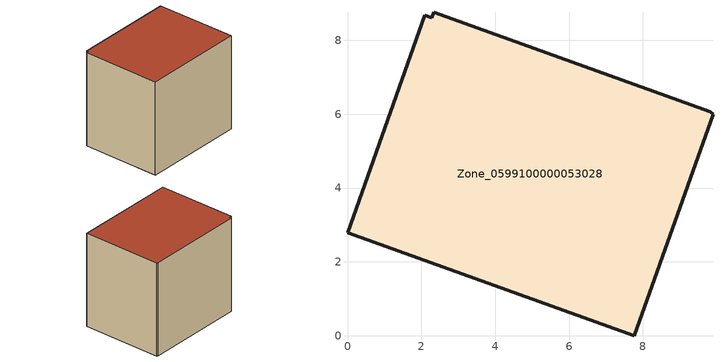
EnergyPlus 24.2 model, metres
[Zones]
Zone_0599100000053028
 floor ground (C_G): 2.1,8.68 2.28,8.61 2.34,8.76 9.82,6.06 9.9,6 7.77,0 0,2.79 z0.5
 wall outside (C_F): 2.28,8.61 2.1,8.68 0,2.79 7.77,0 9.9,6 9.82,6.06 2.34,8.76 2.28,8.61 z0.5:8.04
 roof outside (C_R): 9.82,6.06 2.34,8.76 2.28,8.61 2.1,8.68 0,2.79 7.77,0 9.9,6 z8.04
[BUILDING]
Pand.0599100000053028: North Axis=0; Terrain=City; Loads Convergence Tolerance Value=0.04; Temperature Convergence Tolerance Value=0.4; Solar Distribution=FullExterior; Maximum Number of Warmup Days=25; Minimum Number of Warmup Days=1
[Site:Location]
Rotterdam.The.Hague.AP_ZH_NLD Design_Conditions: Latitude=51.96; Longitude=4.45; Time Zone=1; Elevation=-4.5
[SITE:GROUNDTEMPERATURE:BUILDINGSURFACE]
18, 18, 18, 18, 18, 18, 18, 18, 18, 18, 18, 18
[MATERIAL] Thermal Absorptance=0.9; Solar Absorptance=0.7; Visible Absorptance=0.7
Name | Roughness | Thickness | Conductivity | Density | Specific Heat
G.TC.1965-1974 | MediumSmooth | 0.15 | 0.882353 | 540 | 1210
F.TC.1965-1974 | Rough | 0.3 | 0.697674 | 1920 | 840
R.TC.1965-1974 | MediumRough | 0.2 | 0.232558 | 1500 | 1000
[CONSTRUCTION]
C_G: G.TC.1965-1974
C_F: F.TC.1965-1974
C_R: R.TC.1965-1974
[ZONE]
Zone_0599100000053028: Type=1; Multiplier=1; Ceiling Height=Autocalculate; Volume=Autocalculate; Floor Area=autocalculate; Part of Total Floor Area=Yes
[ZONEINFILTRATION:DESIGNFLOWRATE]
Infil_Zone_0599100000053028: Zone or ZoneList or Space or SpaceList=Zone_0599100000053028; Schedule=AlwaysOn; Design Flow Rate Calculation Method=Flow/Area; Flow Rate per Floor Area=0.003; Constant Term Coefficient=1; Temperature Term Coefficient=0; Velocity Term Coefficient=0; Velocity Squared Term Coefficient=0
[HVACTEMPLATE:ZONE:IDEALLOADSAIRSYSTEM]
Zone_0599100000053028: Maximum Heating Supply Air Temperature=50; Minimum Cooling Supply Air Temperature=13; Maximum Heating Supply Air Humidity Ratio=0.0156; Minimum Cooling Supply Air Humidity Ratio=0.0077; Heating Limit=NoLimit; Cooling Limit=NoLimit; Dehumidification Control Type=ConstantSensibleHeatRatio; Cooling Sensible Heat Ratio=0.7; Dehumidification Setpoint=60; Humidification Control Type=None; Humidification Setpoint=30; Outdoor Air Method=None; Outdoor Air Flow Rate per Person=0.00944; Outdoor Air Flow Rate per Zone Floor Area=0; Outdoor Air Flow Rate per Zone=0; Demand Controlled Ventilation Type=None; Outdoor Air Economizer Type=NoEconomizer; Heat Recovery Type=None; Sensible Heat Recovery Effectiveness=0.7; Latent Heat Recovery Effectiveness=0.65
[ZONECONTROL:THERMOSTAT]
ThermostatControl_Zone_0599100000053028: Zone or ZoneList=Zone_0599100000053028; Control Type Schedule=DualSetpointControlType; Control 1=Thermostat_Zone_0599100000053028; Temperature Difference Between Cutout And Setpoint=0
[THERMOSTATSETPOINT:DUALSETPOINT]
Thermostat_Zone_0599100000053028: Heating Setpoint Temperature Schedule=HeatingSetpoint_Zone_0599100000053028; Cooling Setpoint Temperature Schedule=CoolingSetpoint_Zone_0599100000053028
[SCHEDULE:COMPACT]
HeatingSetpoint_Zone_0599100000053028: Through: 12/31, For: AllDays, Until: 24:00, 21
CoolingSetpoint_Zone_0599100000053028: Through: 12/31, For: AllDays, Until: 24:00, 24
DualSetpointControlType: Through: 12/31, For: AllDays, Until: 24:00, 4
AlwaysOn: Through: 12/31, For: AllDays, Until: 24:00, 1
